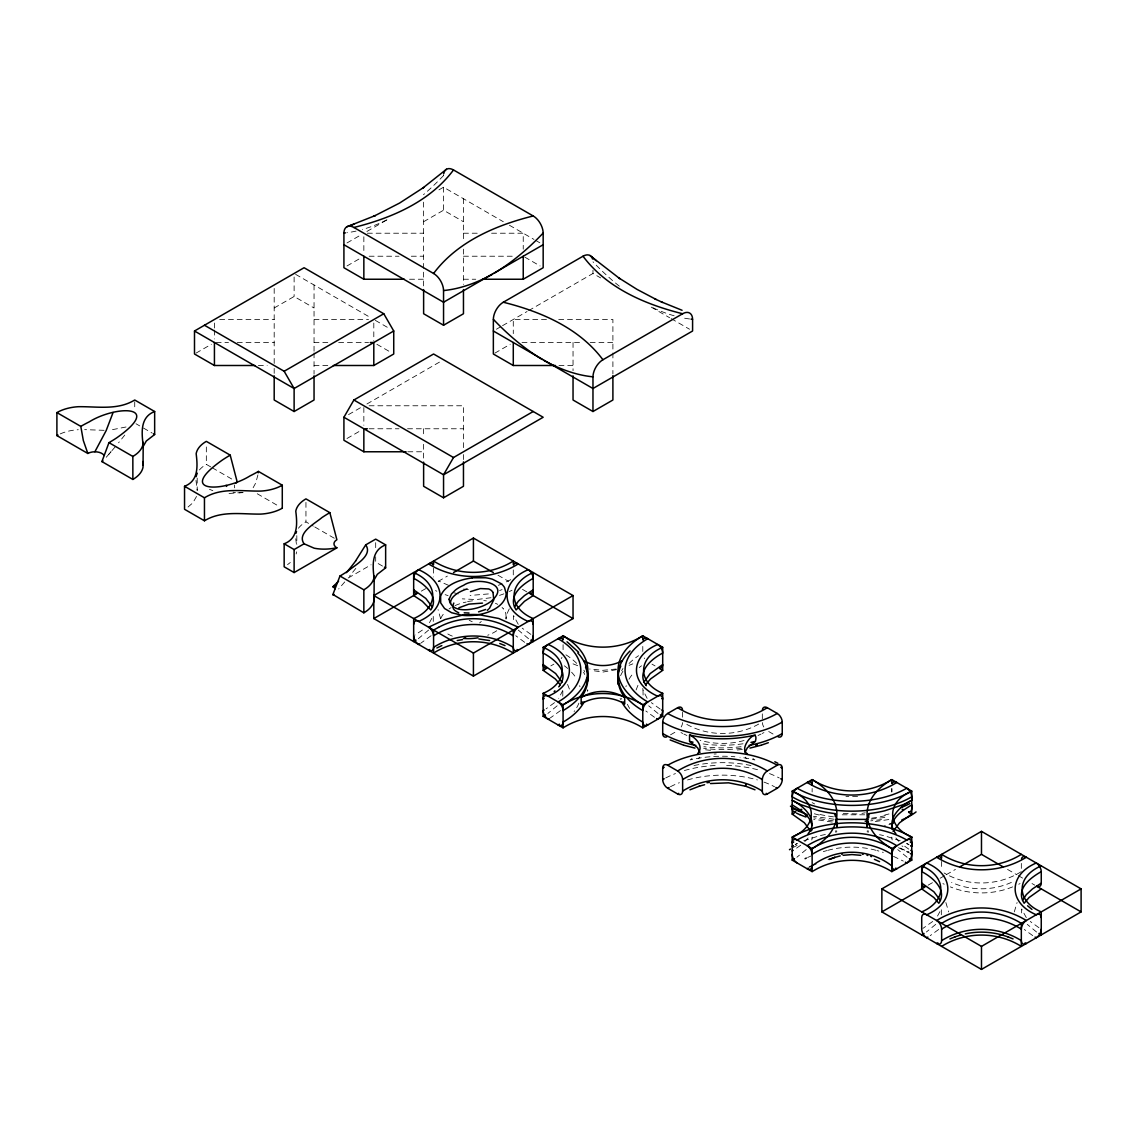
<?xml version="1.0" encoding="UTF-8"?>
<svg xmlns="http://www.w3.org/2000/svg" width="1138" height="1138" viewBox="0 0 1138 1138"><rect width="100%" height="100%" fill="white"/><g stroke="black" fill="none" stroke-linecap="round" stroke-linejoin="round"><path stroke-width="0.75" stroke-dasharray="5 3.75" d="M891.822 791.877L891.822 788.805M440.619 618.716L438.059 609.641M1014.285 911.894L1017.088 902.548M506.111 617.209L505.869 613.894A30.399 17.554 0 0 0 504.717 610.893L503.295 608.802M433.265 621.448L433.265 615.686L428.599 624.321M562.769 696.214L562.855 690.055M643.013 690.055L643.098 696.214M811.821 840L812.134 837.113M941.325 914.767L941.325 909.006L936.659 917.641M257.913 474.93L255.737 482.953L252.266 489.326M296.15 553.964L296.62 551.859M636.099 689.969L638.333 684.351M562.769 690.467L558.73 698.348M481.289 621.49L479.596 622.97M196.533 496.453L192.863 502.825L187.926 507.135M698.661 758.662L699.5 757.097M509.283 608.816L506.951 613.823L506.239 619.001M808.065 837.938L804.353 842.092M124.782 435.072L118.565 442.81M355.796 568.417L349.394 576.354M115.208 446.836L105.606 458.002M110.144 452.768L111.069 451.686L108.224 455.001M344.743 581.931L338.683 588.972M428.599 630.068L418.329 638.703M557.165 705.802L547.833 713.469M806.216 849.574L796.87 857.255M935.721 924.355L926.375 932.022M431.074 635.729L421.017 643.041M554.533 702.658L546.126 708.803M560.451 710.624L550.308 717.936M938.665 929.462L930.23 935.635M932.705 921.467L922.875 928.423M287.544 564.647L290.304 562.499M800.697 845.25L795.178 849.119M422.369 630.068L414.829 635.104M796.614 843.614L795.178 844.538M692.032 758.505L690.126 759.942A84.539 48.806 0 0 1 734.878 756.756M346.99 242.949L360.789 234.997M366.905 231.455L388.3 219.093A190.942 110.244 -60 0 1 362.368 229.506M438.941 189.861L443.55 187.215L503.309 221.725M196.035 353.121L211.355 344.273M274.187 307.985L294.116 296.492L314.045 307.985M346.99 265.965L360.789 257.999M423.621 221.725L443.55 210.217L463.465 221.725M348.527 414.616L360.789 407.532M366.92 403.99L440.477 361.528M496.424 329.223L501.019 326.578M502.541 325.681L527.065 311.528M528.601 310.646L592.969 273.476L600.622 277.9M346.99 438.5L360.789 430.534M494.888 353.121L510.208 344.273M348.185 578.004L371.102 564.775M421.316 591.134L425.925 588.488M438.173 581.404L447.376 576.098M550.82 665.901L553.893 664.137M670.524 734.821L676.228 731.535M928.11 885.179L932.435 882.69M940.102 878.266L944.696 875.606M946.233 874.724L955.422 869.418M510.791 579.655L503.309 583.339M1021.327 871.623C998.211 886.075 967.67 886.929 944.127 872.974M763.954 732.573L762.232 733.469M758.705 724.081C736.571 736.599 708.377 736.599 686.242 724.081M761.052 734.053L758.064 735.475M512 590.281L509.369 591.532M1020.061 883.6L1018.752 884.226M803.755 840.754L819.189 835.847A84.525 48.792 0 0 1 825.363 834.51M498.33 585.316L502.071 583.837M499.582 590.579L502.071 589.584M629.086 665.346L632.813 663.852M1011.369 882.405C992.592 890.926 970.373 890.926 951.596 882.405M1012.621 886.886C992.862 894.923 970.088 894.923 950.344 886.886M503.864 593.851L499.511 595.402M126.019 426.992L110.073 430.121M616.54 669.656L602.927 672.06L592.044 670.524M823.315 851.608L826.899 850.584M889.034 813.955L884.767 815.021M744.081 740.511C729.757 744.437 714.38 744.366 700.098 740.297M827.795 850.342C843.557 846.06 860.399 846.06 876.16 850.342M242.764 492.484L228.667 493.508M491.019 597.72L476.424 599.57L462.284 598.858M888.821 819.531L871.736 822.063M488.373 593.936L470.108 595.444M467.59 601.518L474.176 600.608M616.213 669.016L602.927 670.325L589.655 669.016M861.935 813.4L865.264 812.802M884.823 817.454L870.911 819.161M881.523 819.573L870.698 820.868M241.925 492.726L243.048 492.569L236.903 493.039L233.048 492.128M742.317 749.444L734.451 750.34M864.709 814.794L839.247 814.794M857.597 796.628L845.947 796.6M856.957 813.94L842.02 813.4M367.361 233.219L423.621 233.219M463.465 233.219L479.283 233.219M491.588 233.219L523.238 233.219L523.238 249.151M369.125 256.221L399.011 256.221M411.316 256.221L423.621 256.221M463.465 256.221L512.683 256.221M409.552 279.237L423.621 279.237M463.465 279.237L475.769 279.237M219.691 319.494L274.187 319.494M314.045 319.494L368.541 319.494M546.482 319.494L513.281 319.494L513.281 333.647M558.715 319.494L612.898 319.494L612.898 351.215M216.177 342.495L228.482 342.495M237.273 342.495L274.187 342.495M314.045 342.495L329.864 342.495M338.655 342.495L368.541 342.495M522.015 342.495L583.182 342.495M590.181 342.495L612.898 342.495M258.369 365.497L267.16 365.497M314.045 365.497L329.864 365.497M558.986 365.497L573.04 365.497M369.096 405.768L463.465 405.768L463.465 447.945M369.096 428.77L399.011 428.77M407.546 428.77L463.465 428.77M407.802 451.772L423.621 451.772M104.07 430.32L84.653 429.638M834.069 819.246L813.485 816.33M833.258 820.868L813.812 817.809M832.219 822.063L813.585 819.218M483.778 600.594L485.073 600.722A26.843 15.505 0 0 1 486.367 600.892M710.496 750.34L702.63 749.444M463.465 589.086L468.443 589.626M819.189 815.021L813.656 813.613M453.507 592.685L458.486 593.936M877.057 850.584L878.849 851.082M448.088 595.629L445.143 594.648M882.405 852.163L883.287 852.462M212.82 490.677L209.477 489.283M448.528 585.316L438.557 581.006M573.04 663.852L578.033 665.83M900.201 840.754L884.767 835.847A84.525 48.792 0 0 0 879.546 834.695M893.472 856.345L903.302 861.082M901.936 845.961L902.918 846.402M472.213 621.732L471.431 621.391A19.73 11.394 0 0 1 469.197 620.167M898.536 847.71L908.849 852.746M686.883 735.475L683.895 734.053M436.821 591.219L435.498 590.594M944.213 884.226L942.904 883.6M682.715 733.469L680.993 732.573M812.134 802.617L814.623 803.954M509.44 225.253L533.964 239.421M535.5 240.303L540.095 242.949M651.277 307.146L669.642 317.744M671.164 318.626L689.528 329.223M524.774 257.117L540.095 265.965M295.652 274.372L370.746 317.715M375.341 320.375L387.603 327.459M376.877 344.273L390.675 352.225M497.946 575.202L508.672 581.404M522.47 589.37L527.065 592.016M651.974 664.137L655.047 665.901M768.719 731.535L775.846 735.646M1007.543 869.418L1016.732 874.724M1018.268 875.606L1022.863 878.266M1032.01 883.543L1034.855 885.179M135.977 423.734L139.704 425.897M143.445 428.044L152.165 433.08M210.743 466.907L206.334 464.361L206.334 444.887M212.223 467.761L232.849 479.667M257.245 493.75L279.336 506.51M305.951 502.399L305.951 521.873L313.306 526.126M314.785 526.979L336.876 539.725M382.524 566.084L375.682 562.129L375.682 556.823M1038.923 927.698L1030.26 921.467M530.863 634.378L522.2 628.148M660.225 709.102L651.334 702.658M908.778 844.538L907.342 843.614M752.915 758.505L754.892 759.956A84.539 48.806 0 0 0 739.985 757.282M654.506 717.281L645.843 710.994M1032.735 935.635L1024.3 929.462M524.689 642.316L515.77 635.729M908.778 849.119L902.832 844.908M1036.59 932.022L1027.244 924.355M907.086 857.255L897.74 849.574M658.034 713.469L648.688 705.802M528.53 638.703L518.259 630.068M898.864 841.352L895.89 837.938M647.138 698.348L643.098 690.467M1026.305 917.641L1021.64 909.006L1021.64 914.767M518.259 624.321L513.594 615.686L513.594 621.448M945.877 902.548L948.679 911.894M567.577 684.407L569.768 689.998M745.447 757.097L746.286 758.662M296.364 543.708L295.624 537.89M642.942 689.642L642.799 688.405M891.822 837.113L892.135 840M195.992 480.378L197.173 490.222M1021.327 863.415L1021.327 869.987M941.638 861.452L941.638 868.536M891.822 788.449L891.822 791.991M812.134 788.449L812.134 791.991M762.318 713.867L762.318 718.803M682.629 712.232L682.629 717.168M642.785 646.441L642.785 651.747M612.898 352.951L612.898 373.876M592.969 270.19L592.969 273.476M573.04 342.495L573.04 370.675M563.082 644.663L563.082 651.747M513.281 569.896L513.281 578.303M463.465 198.709L463.465 242.422M463.465 249.151L463.465 284.415M463.465 454.56L463.465 461.53M443.55 187.215L443.55 210.217M433.578 568.132L433.578 576.98M423.621 202.166L423.621 287.857M423.621 428.77L423.621 437.39M423.621 444.304L423.621 459.823M375.682 542.67L375.682 549.739M373.805 323.036L373.805 340.731M363.847 236.761L363.847 252.693M363.847 407.532L363.847 425.228M314.045 284.984L314.045 351.343M314.045 352.851L314.045 374.132M296.819 535.628L296.819 544.476M294.116 277.018L294.116 296.492M274.187 288.44L274.187 366.649M274.187 368.385L274.187 374.132M214.428 323.036L214.428 328.341M214.428 330.105L214.428 338.953M197.201 478.116L197.201 490.506M134.725 401.785L134.725 408.855M234.727 487.861A9.958 5.747 0 0 1 234.613 484.973M199.449 469.937A35.207 20.328 0 0 1 206.334 464.361M298.441 528.245A35.207 20.328 0 0 1 305.951 521.873M60.243 433.905A35.207 20.328 0 0 1 78.28 429.709M619.342 286.179A190.942 110.244 60 0 1 593.026 261.854M689.585 318.967A190.942 110.244 60 0 1 681.989 317.701M674.137 315.767A190.942 110.244 60 0 1 651.235 306.933M443.55 175.707A14.083 8.137 60 0 1 443.578 174.697M443.493 175.593A190.942 110.244 -60 0 1 423.492 194.669M356.08 231.099A190.942 110.244 -60 0 1 346.934 232.707M440.747 618.645A39.645 22.888 0 0 1 445.456 611.846M448.998 608.972A39.645 22.888 0 0 1 451.089 607.635M455.001 605.615A39.645 22.888 0 0 1 466.139 602.073M495.4 603.268A24.865 14.353 0 0 1 497.719 604.378M502.071 607.479A24.865 14.353 0 0 1 503.281 608.802M505.926 617.194A38.891 22.461 0 0 1 505.699 618.844M496.737 630.736A38.891 22.461 0 0 1 487.718 635.246M452.327 636.114A27.81 16.06 0 0 1 446.452 633.126M621.661 699.102A84.539 48.806 0 0 1 621.362 698.533M621.661 670.766A84.539 48.806 0 0 1 622.97 668.49M583.894 670.197A84.539 48.806 0 0 1 584.776 671.918M578.886 703.17A77.455 44.709 0 0 1 574.093 711.52M564.363 665.801A77.455 44.709 0 0 1 567.691 668.461M571.589 672.202A77.455 44.709 0 0 1 576.226 678.205M579.64 685.659A77.455 44.709 0 0 1 579.939 686.74M561.973 657.337A7.041 4.068 -60 0 1 561.247 658.603M565.927 654.805A84.482 48.778 0 0 1 577.805 664.535M583.524 672.217A84.482 48.778 0 0 1 584.747 674.521M620.594 699.486A84.482 48.778 0 0 1 620.11 698.319M620.594 675.688A84.482 48.778 0 0 1 623.012 671.079M629.058 663.482A84.482 48.778 0 0 1 638.574 655.701M644.62 658.603A7.041 4.068 60 0 1 644.236 657.977M629.641 708.462A77.455 44.709 0 0 1 627.422 704.237M625.928 686.74A77.455 44.709 0 0 1 626.227 685.659M629.015 679.244A77.455 44.709 0 0 1 633.397 673.17M639.243 667.551A77.455 44.709 0 0 1 641.505 665.801M743.014 743.783A84.539 48.806 0 0 1 700.937 743.626M693.995 765.518A84.539 48.806 0 0 1 750.952 765.518M670.438 786.728A77.455 44.709 0 0 1 679.386 782.702M687.551 779.943A77.455 44.709 0 0 1 757.396 779.943M763.982 782.105A77.455 44.709 0 0 1 774.509 786.728M665.716 777.965A84.482 48.778 0 0 1 675.474 773.57M684.379 770.554A84.482 48.778 0 0 1 718.306 765.376M726.641 765.376A84.482 48.778 0 0 1 760.568 770.554M769.487 773.57A84.482 48.778 0 0 1 779.245 777.965M714.152 754.053A84.482 48.778 0 0 1 716.229 753.953M741.066 746.684A84.482 48.778 0 0 1 703.881 746.684M741.364 748.221A77.455 44.709 0 0 1 703.583 748.221M763.783 726.997A7.041 4.068 60 0 1 762.346 722.616M682.601 722.616A7.041 4.068 -60 0 1 681.164 726.997M833.5 816.842A84.468 45.307 0.5 0 1 819.673 814.41M795.391 844.581A84.525 48.792 0 0 1 797.61 843.471M906.332 843.471A84.525 48.792 0 0 1 909.091 844.865M792.645 847.767A83.984 45.164 -3.7 0 1 798.378 844.752M836.786 830.953A84.383 48.792 -3.6 0 1 836.629 832.163M835.975 830.47A84.539 48.806 0 0 1 835.463 832.248M885.25 815.662A84.468 46.729 -0.1 0 1 871.039 818.236M900.186 848.095A83.984 40.755 6.9 0 1 906.204 850.897M867.327 832.163A84.383 48.536 3.5 0 1 867.17 830.953M868.493 832.248A84.539 48.806 0 0 1 867.981 830.47M807.639 857.497A82.548 28.663 -14.8 0 1 815.548 854.14M811.878 865.805A75.392 25.306 -15.4 0 1 819.232 862.675M827.966 859.403A75.392 25.306 -15.4 0 1 829.218 858.977M894.312 822.49A82.548 61.011 20.8 0 1 888.266 823.926M893.743 823.243A75.392 56.118 22 0 1 884.582 825.591M587.749 689.984L587.621 691.193A84.482 48.778 0 0 0 587.734 689.984"/><path stroke-width="1.5" d="M895.691 868.109L896.801 868.749A7.041 4.068 -60 0 1 891.822 865.876L891.822 854.368A7.041 4.068 -60 0 1 896.801 845.747C869.859 828.962 834.111 829.005 807.155 845.747A7.041 4.068 60 0 1 812.134 854.368C836.06 839.261 867.896 839.204 891.822 854.368M905.407 862.22L906.773 863.002A7.041 4.068 -60 0 0 911.751 854.368L911.751 850.925L910.741 850.328M793.698 842.049A84.482 48.778 0 0 0 792.219 842.874A7.041 4.068 60 0 1 797.183 840A77.455 44.709 0 0 1 906.758 840A7.041 4.068 -60 0 1 911.751 842.874L911.751 846.316L910.741 845.733A84.525 48.792 0 0 1 911.723 846.316M895.89 833.699C884.539 820.569 900.03 805.889 911.751 800.313L911.751 796.856A7.041 4.068 60 0 0 906.773 788.236M56.914 412.596A35.207 20.328 0 0 1 78.28 406.707C97.171 406.394 117.627 410.519 134.725 400.007L154.654 411.515C140.387 416.921 141.567 431.999 143.032 444.105A35.207 20.328 0 0 1 132.847 456.438L132.862 479.454L101.922 461.587L108.963 442.654A156.717 90.485 0 0 0 116.83 437.774C164.228 404.36 115.479 405.498 89.262 421.842A156.717 90.485 0 0 0 80.798 426.38L56.9 412.596L56.9 435.598L87.839 453.465A9.958 5.747 0 0 1 104.141 455.413M143.217 442.284L143.032 467.106A35.207 20.328 0 0 1 132.847 479.454M374.018 577.464C372.553 565.358 371.386 550.28 385.64 544.874L375.682 539.128L365.711 544.874L355.639 560.906M374.018 600.466L374.203 575.643M282.281 508.217L282.281 485.201L258.397 471.416L258.226 472.839M811.977 829.431L811.821 830.256M333.078 594.036L339.963 576.013A156.717 90.485 0 0 0 347.83 571.134C354.658 565.273 373.335 555.444 365.711 544.874M332.993 594.534L363.847 612.813A35.207 20.328 0 0 0 374.032 600.48M113.089 412.497L106.147 430.619L94.881 451.772M744.949 752.389L747.438 747.666L755.404 741.393C759.515 724.806 737.011 748.335 747.438 753.797M415.996 640.139L413.663 641.576L413.663 618.56C439.112 607.806 439.112 583.325 413.663 572.556L413.663 595.558L422.369 601.305L430.776 609.94C439.709 596.653 424.488 583.879 413.663 578.303A7.041 4.068 -60 0 1 418.642 569.683C447.092 582.315 447.305 609.029 418.642 621.448A7.041 4.068 60 0 0 413.663 624.321M921.709 911.894C947.157 901.125 947.157 876.644 921.709 865.876L921.709 888.878L933.857 897.512L938.836 903.259C947.755 889.973 932.548 877.199 921.709 871.623A7.041 4.068 -60 0 1 926.688 863.002C954.853 874.88 954.853 902.889 926.688 914.767A7.041 4.068 60 0 0 921.709 917.641L921.709 929.149A7.041 4.068 60 0 0 926.688 937.769L927.883 937.072M142.648 447.362L146.318 440.975L154.654 434.517L154.654 411.515M373.648 580.721L377.318 574.334L385.64 567.876L385.64 544.874M643.838 682.259L650.182 673.554L662.7 664.578A7.041 4.068 60 0 1 659.556 668.106M561.077 683.383C568.331 670.069 553.509 658.703 543.167 653.07A7.041 4.068 -60 0 1 548.146 644.449C576.383 656.754 576.539 684.151 548.146 696.214A7.041 4.068 60 0 0 543.167 699.088L544.163 698.504M530.863 640.139L533.196 641.576L533.196 618.56C507.747 607.806 507.747 583.325 533.196 572.556L533.196 595.558L524.49 601.305L516.083 609.94L514.518 607.066L518.259 601.305L524.49 595.558L533.196 589.811A7.041 4.068 60 0 1 529.583 593.254M893.074 831.366L899.603 822.746L911.751 814.111L911.751 791.109L891.822 779.601C867.867 794.694 836.089 794.694 812.134 779.601L792.204 791.109L792.204 814.111L804.353 822.746L810.882 831.366M1041.256 888.878L1029.108 897.512L1024.129 903.259L1022.578 900.386L1026.305 894.639L1032.536 888.878L1041.256 883.131L1041.256 871.623A7.041 4.068 60 0 0 1036.277 863.002C1008.112 874.88 1008.112 902.889 1036.277 914.767A7.041 4.068 -60 0 1 1041.256 917.641M343.918 417.262L353.89 400.007L433.578 354.003L543.167 417.262L443.55 474.774L343.918 417.262L343.918 440.278L363.847 451.772L406.038 451.772M533.196 411.515L453.507 457.519L443.55 474.774L443.55 497.79L423.621 486.282L423.621 462.128M453.792 603.04L452.639 606.269L453.521 609.001A11.807 5.32 12.9 0 0 458.23 612.529L458.756 612.841M560.38 684.55L559.597 685.702M697.509 753.797C704.28 746.812 696.243 738.021 689.543 734.949L689.543 741.393L697.509 747.666L699.998 752.389M482.811 279.237L523.238 279.237L543.167 267.729L543.167 233.219A14.083 8.137 60 0 0 533.196 215.964L453.507 169.96C429.751 201.753 391.358 218.169 353.89 227.472A14.083 8.137 60 0 0 343.918 233.219L343.918 267.729L363.847 279.237L404.289 279.237M423.621 289.578L423.621 313.747L443.55 325.24L443.55 290.731A14.083 8.137 60 0 0 433.578 273.476C457.334 241.683 495.741 225.267 533.196 215.964M645.587 684.706L650.566 678.959L662.7 670.325L662.7 647.323L642.785 635.815C618.83 650.908 587.037 650.908 563.082 635.815L543.167 647.323L543.167 670.325L555.301 678.959L560.28 684.706M559.313 686.086L558.73 686.84M808.065 833.699C819.417 820.569 803.926 805.889 792.204 800.313A84.525 48.792 0 0 0 801.067 804.751L819.189 810.782A84.525 48.792 0 0 0 835.221 813.627L835.207 816.387M489.454 608.332L493.75 599.911L493.024 592.457M554.917 690.809L554.135 691.491M446.466 169.263L422.539 188.268L423.749 187.429L399.566 203.076L373.933 216.192L375.27 215.566L348.441 226.192M282.281 508.202A35.207 20.328 0 0 1 260.915 514.091C242.024 514.404 221.554 510.293 204.456 520.791L184.541 509.283L184.541 486.282C198.794 480.876 197.614 465.798 196.163 453.692A35.207 20.328 0 0 1 206.334 441.359L230.217 455.143L237.259 482.213A9.958 5.747 0 0 0 235.964 483.138M284.159 543.793C298.412 538.388 297.246 523.309 295.78 511.204A35.207 20.328 0 0 1 305.951 498.871L329.835 512.655L336.876 539.725A9.958 5.747 0 0 0 336.876 547.862L294.116 572.556L284.159 566.809L284.159 543.793L294.116 549.554L304.074 543.793L314.159 548.189A127.058 73.358 -60 0 0 336.905 547.748M662.7 647.323C637.252 658.091 637.252 682.572 662.7 693.327L662.7 716.343L642.785 727.836C618.83 712.758 587.037 712.758 563.082 727.836L543.167 716.343L543.167 693.327C568.616 682.572 568.616 658.091 543.167 647.323M543.167 716.343L545.5 714.906M792.204 860.129L792.204 837.113C817.653 826.359 817.653 801.877 792.204 791.109A84.525 48.806 0 0 0 911.751 791.109C886.303 801.877 886.303 826.359 911.751 837.113L911.751 860.129L891.822 871.623C867.867 856.544 836.089 856.544 812.134 871.623L792.204 860.129L794.537 858.692M921.709 934.895L924.042 933.459M1041.256 865.876C1015.807 876.644 1015.807 901.125 1041.256 911.894L1041.256 934.895L1038.923 933.459M1041.256 871.623C1031.455 877.242 1017.344 887.27 1022.578 900.386M419.837 643.752L418.642 644.449A7.041 4.068 60 0 1 413.663 635.815M793.214 850.328L792.204 850.925M544.163 709.998L543.167 710.581A7.041 4.068 60 0 0 548.146 719.216L549.227 718.576M254.855 365.497L214.428 365.497L194.498 354.003L194.498 331.002L304.074 267.729L383.776 313.747L393.734 331.002L393.734 354.003L373.805 365.497L333.377 365.497M204.456 325.24L284.159 371.258L383.776 313.747M393.734 331.002L294.116 388.513L194.498 331.002M543.167 244.727L443.55 302.239L343.918 244.727M274.187 375.853L274.187 400.007L294.116 411.515L314.045 400.007L314.045 375.853M443.55 325.24L463.465 313.747L463.465 289.578M555.472 365.497L513.281 365.497L493.351 354.003L493.351 319.494A14.083 8.137 -60 0 1 503.309 302.239L583.012 256.221A14.083 8.137 -60 0 1 592.585 259.037M612.898 375.611L612.898 400.007L592.969 411.515L592.969 377.005A14.083 8.137 -60 0 1 602.927 359.75L682.629 313.747A14.083 8.137 -60 0 1 692.587 319.494L692.587 331.002L592.969 388.513L493.351 331.002M443.55 497.79L463.465 486.282L463.465 461.886M335.127 588.773A9.958 5.747 0 0 0 332.908 586.824L335.966 585.06M373.805 595.558L473.422 538.046L573.04 595.558L573.04 618.56L473.422 676.086L373.805 618.56L373.805 595.558L473.422 653.07L573.04 595.558M373.805 618.56L416.721 593.794M453.507 572.556L473.422 561.048L493.351 572.556M543.167 670.325L546.226 668.561M662.7 693.327L642.785 704.835C618.83 689.756 587.037 689.756 563.082 704.835L543.167 693.327M666.783 736.898A7.041 4.068 -60 0 1 662.7 733.597L662.7 722.089A7.041 4.068 -60 0 1 667.679 713.469L677.651 707.708A7.041 4.068 -60 0 1 682.544 709.586M767.297 793.983A7.041 4.068 -60 0 1 762.318 791.109L762.318 779.601A7.041 4.068 -60 0 1 767.297 770.981L777.268 765.22A7.041 4.068 -60 0 1 782.247 768.107L782.247 779.601A7.041 4.068 -60 0 1 777.268 788.236L767.297 793.983L766.201 793.357M792.204 814.111L795.277 812.347M881.865 888.878L981.482 831.366L1081.1 888.878L1081.1 911.894L981.482 969.405L881.865 911.894L881.865 888.878L981.482 946.389L1081.1 888.878M881.865 911.894L924.781 887.114M960.031 866.758L981.482 854.368L1002.934 866.758M808.265 868.109L807.155 868.749A7.041 4.068 60 0 0 812.134 865.876C835.676 847.725 868.28 847.725 891.822 865.876M778.164 736.898A7.041 4.068 60 0 0 782.247 733.597L782.247 722.089A7.041 4.068 60 0 0 777.268 713.469L767.297 707.708C740.34 724.451 704.593 724.493 677.651 707.708M678.746 793.357L677.651 793.983L667.679 788.236A7.041 4.068 60 0 1 662.7 779.601L662.7 768.107A7.041 4.068 60 0 1 667.679 765.22L677.651 770.981C704.607 754.238 740.354 754.195 767.297 770.981M677.651 793.983A7.041 4.068 60 0 0 682.629 791.109L682.629 779.601C706.556 764.494 738.391 764.494 762.318 779.601M682.629 791.109C706.556 776.002 738.391 776.002 762.318 791.109M429.808 649.514L428.599 650.196A7.041 4.068 60 0 0 433.578 647.323C457.533 632.23 489.326 632.23 513.281 647.323A7.041 4.068 -60 0 0 518.259 650.196L517.036 649.514M937.868 942.833L936.659 943.516A7.041 4.068 60 0 0 941.638 940.642C965.593 925.564 997.372 925.564 1021.327 940.642A7.041 4.068 -60 0 0 1026.305 943.516L1025.096 942.833M1021.327 854.368C997.372 869.46 965.593 869.46 941.638 854.368L941.638 857.91M941.638 923.387C965.593 908.309 997.372 908.309 1021.327 923.387L1021.327 946.389C997.372 931.311 965.593 931.311 941.638 946.389M941.638 929.134C965.593 914.056 997.372 914.056 1021.327 929.134A7.041 4.068 -60 0 1 1026.305 920.514C999.363 903.771 963.601 903.771 936.659 920.514A7.041 4.068 60 0 1 941.638 929.134L941.638 940.642M184.541 486.282L204.456 497.79C221.554 487.277 242.024 491.417 260.915 491.075A35.207 20.328 0 0 0 282.281 485.201M458.842 607.82L468.899 604.122L482.484 603.112M436.864 647.977L441.843 645.602M621.974 660.922C610.21 667.096 595.643 667.096 583.879 660.922M470.463 591.618L480.421 588.559L488.6 588.929A10.768 7.852 -13.2 0 1 492.982 592.471M689.955 789.8L699.586 786.102M902.918 809.26L902.178 809.573M485.642 609.484L478.543 611.86M949.903 938.921L955.138 936.816M829.559 859.346L834.936 857.341L829.104 859.489M346.848 226.775L354.43 224.015M761.436 745.12L768.335 742.716M954.54 937.015L960.628 935.023M760.895 745.29L749.985 748.093M230.217 455.143A156.717 90.485 0 0 0 222.351 460.036C174.953 493.437 223.717 492.299 249.933 475.954A156.717 90.485 0 0 0 258.397 471.416M699.031 786.287L704.621 784.722M834.595 857.469L840.214 855.904M755.333 734.963L754.864 735.077A84.539 48.806 0 0 1 690.126 735.091L690.126 735.091M754.864 741.521L754.864 741.521A84.539 48.806 0 0 1 750.952 742.389M707.011 782.759L709.387 782.347M457.206 640.566L462.512 639.599M965.266 933.885C977.642 931.169 990.657 931.666 1002.834 935.18M841.608 854.225L842.39 854.083M843.13 855.321L851.978 854.553L860.826 855.321M710.439 783.556L728.605 782.83L745.916 786.287M472.242 577.791L485.627 577.791A26.885 15.519 0 0 1 492.484 579.228L501.189 583.694A26.828 15.491 0 0 1 504.518 587.521L506.14 593.41A38.92 22.476 0 0 1 478.799 614.62A34.311 19.815 0 0 1 462.17 615.317L462.184 615.274A47.568 27.454 0 0 1 478.842 614.662L498.771 618.489L518.259 627.194A7.041 4.068 -60 0 0 513.281 635.815C489.326 620.736 457.533 620.736 433.578 635.815A7.041 4.068 60 0 0 428.599 627.194L445.143 619.485L462.042 615.26L451.63 612.728L444.545 608.503L440.705 602.898L440.605 596.34A40.015 23.101 0 0 1 472.298 577.976M867.825 819.388L836.131 819.388M865.15 821.223L866.089 821.181M370.291 342.495L373.805 342.495L373.805 365.497M367.361 428.77L363.847 428.77L363.847 451.772M468.998 613.026L464.19 612.841M478.927 639.001L489.653 640.566M862.348 854.225L863.145 854.382M694.962 748.093L684.052 745.29M690.083 741.521L690.055 741.507A84.539 48.806 0 0 0 693.028 742.189M682.629 313.747C645.161 304.443 606.753 288.028 583.012 256.221M503.309 302.239C540.778 311.542 579.185 327.957 602.927 359.75M866.985 855.264L867.739 855.463M745.589 784.608L746.329 784.822M807.169 814.68L792.204 808.364A7.041 4.068 -60 0 0 795.818 811.807M870.741 856.359L871.48 856.601M1002.322 935.023L1008.424 937.015M683.511 745.12L670.14 739.942M745.376 786.102L754.992 789.8M805.789 815.292L806.543 815.576M682.089 310.29L661.235 301.84M799.943 814.737L805.96 817.027M499.767 643.496L505.016 645.602M1007.827 936.816L1013.062 938.921M801.778 809.573L801.038 809.26M874.397 859.346L879.574 861.665M654.72 298.81L662.586 302.452M796.557 813.158L799.587 814.58M656.142 299.465L636.939 289.337L618.574 277.772L619.854 278.682L591.347 256.619M774.822 761.749L777.866 763.271M910.315 853.557L911.751 854.368M353.89 227.472L433.578 273.476M592.969 411.515L573.04 400.007L573.04 375.853M353.89 400.007L453.507 457.519M530.137 593.794L573.04 618.56M659.642 668.561L662.7 670.325M908.679 812.347L911.751 814.111M1036.661 886.232L1081.1 911.894M153.402 433.806L154.654 434.517M384.402 567.165L385.64 567.876M108.963 442.654L132.862 456.452M339.963 576.013L363.847 589.811L363.847 612.813M792.204 804.907C800.284 809.872 810.199 815.562 812.034 825.719M661.704 698.504L662.7 699.088A7.041 4.068 -60 0 0 657.721 696.214C629.485 683.91 629.314 656.498 657.721 644.449A7.041 4.068 60 0 1 662.7 653.07C651.903 658.689 636.697 671.235 645.488 684.55M661.704 709.998L662.7 710.581A7.041 4.068 -60 0 1 657.721 719.216L656.64 718.576M1035.082 937.072L1036.277 937.769A7.041 4.068 -60 0 0 1041.256 929.149M527.022 643.752L528.217 644.449A7.041 4.068 -60 0 0 533.196 635.815M909.418 858.692L911.751 860.129M660.367 714.906L662.7 716.343M304.074 543.793C296.463 533.224 315.126 523.395 321.969 517.548A156.717 90.485 0 0 1 329.835 512.655M567.037 641.789L578.645 652.287M1027.571 905.777L1031.953 909.404M590.053 255.524L596.227 260.716M646.27 685.702L645.73 684.948M284.159 371.258L294.116 388.513L294.116 411.515M940.386 900.386L933.857 891.751L921.709 883.131A7.041 4.068 -60 0 0 924.853 886.658M432.34 607.066L425.797 598.432L413.663 589.811A7.041 4.068 -60 0 0 417.262 593.254M226.092 485.3L226.675 486.41M87.839 453.465L83.344 440.577L80.798 426.38M562.016 682.259L555.671 673.554L543.167 664.578A7.041 4.068 -60 0 0 546.766 668.02M514.518 607.066C509.298 593.951 523.395 583.922 533.196 578.303A7.041 4.068 60 0 0 528.217 569.683C500.051 581.561 500.051 609.555 528.217 621.448A7.041 4.068 -60 0 1 533.196 624.321M891.922 829.019C891.082 817.198 903.017 810.242 911.751 804.907L911.751 808.364A7.041 4.068 60 0 1 908.608 811.892M374.004 594.889L374.203 598.659M143.004 461.53L143.217 465.286M981.482 831.366L981.482 854.368M981.482 946.389L981.482 969.405M891.822 783.143L891.822 779.601A84.525 48.806 0 0 0 891.822 848.621L891.822 871.623M868.749 817.767L868.749 813.627A84.525 48.792 0 0 0 884.767 810.782L902.918 804.751A84.525 48.792 0 0 0 911.751 800.313M812.134 871.623L812.134 848.621A84.525 48.806 0 0 0 812.134 779.601L812.134 784.907A7.041 4.068 -60 0 0 807.155 782.475C834.097 799.26 869.845 799.217 896.801 782.475A7.041 4.068 60 0 0 892.178 783.442M642.785 639.357L642.785 635.815A84.525 48.806 0 0 0 642.785 704.835L642.785 727.836M563.082 639.357L563.082 635.815A84.525 48.806 0 0 1 563.082 704.835L563.082 727.836M523.238 256.221L523.238 279.237M513.281 342.495L513.281 365.497M513.281 564.59L513.281 561.048C489.326 576.141 457.533 576.141 433.578 561.048L433.578 564.59M473.422 538.046L473.422 561.048M473.422 653.07L473.422 676.086M363.847 256.221L363.847 279.237M294.116 549.554L294.116 572.556M214.428 342.495L214.428 365.497M204.456 497.79L204.456 520.791M196.134 476.694A35.207 20.328 0 0 1 197.301 473.195M295.951 533.324A35.207 20.328 0 0 1 296.534 531.574M374.032 577.464A35.207 20.328 0 0 1 363.833 589.797M333.918 594.278A9.958 5.747 0 0 1 332.908 594.961M355.668 560.934A127.058 73.358 -60 0 1 346.336 572.642M338.583 581.12A127.058 73.358 -60 0 1 332.893 586.739M56.914 435.598A35.207 20.328 0 0 1 57.981 435.015M102.932 460.918A9.958 5.747 0 0 1 101.922 461.587M592.912 376.82A190.942 110.244 60 0 1 544.007 360.476M542.314 359.508A190.942 110.244 60 0 1 493.408 319.365M692.53 319.309A190.942 110.244 60 0 1 691.065 319.152M543.111 233.105A190.942 110.244 -60 0 1 494.205 273.234M492.512 274.215A190.942 110.244 -60 0 1 443.592 290.546M345.454 232.877A190.942 110.244 -60 0 1 343.975 233.034M443.706 173.716A14.083 8.137 60 0 1 453.507 169.96M433.237 564.889A7.041 4.068 -60 0 0 428.599 563.922C455.556 580.664 491.303 580.664 518.259 563.922A7.041 4.068 60 0 0 513.622 564.889M464.973 637.949A47.568 27.454 0 0 1 465.67 637.877M450.591 603.41A30.47 13.713 -6.6 0 1 467.092 588.929M488.671 609.072A26.743 21.209 26 0 1 487.306 610.338M478.031 637.792A34.311 19.801 0 0 1 463.451 638.446M624.449 703.611A84.539 48.806 0 0 1 623.325 701.947M618.034 684.336A84.539 48.806 0 0 1 618.247 681.349M624.449 697.167A84.539 48.806 0 0 1 620.807 666.057M582.542 701.947A84.539 48.806 0 0 1 581.404 703.611M586.924 677.779A84.539 48.806 0 0 1 587.621 681.349M585.558 667.224A84.539 48.806 0 0 1 581.404 697.167M559.412 724.181A77.455 44.709 0 0 1 558.089 724.963A7.041 4.068 60 0 0 563.082 722.089A84.482 48.778 0 0 0 584.164 701.805M586.582 679.215A84.482 48.778 0 0 1 587.194 681.591M577.805 653.027A84.482 48.778 0 0 1 563.068 710.581A7.041 4.068 60 0 0 558.104 701.961A77.455 44.709 0 0 0 558.089 638.703A7.041 4.068 -60 0 1 562.897 640.097M646.455 724.181A77.455 44.709 0 0 0 647.778 724.963A7.041 4.068 -60 0 1 642.785 722.089A84.482 48.778 0 0 1 621.704 701.805M630.096 650.95A84.482 48.778 0 0 0 642.799 710.581A7.041 4.068 -60 0 1 647.764 701.961A77.455 44.709 0 0 1 647.778 638.703A7.041 4.068 60 0 0 642.97 640.097M667.693 788.236A77.455 44.709 0 0 1 669.059 787.482M775.903 787.482A77.455 44.709 0 0 1 777.254 788.236M662.714 779.615A84.482 48.778 0 0 1 664.194 778.776M780.753 778.776A84.482 48.778 0 0 1 782.233 779.615M662.714 768.107A84.482 48.778 0 0 1 664.194 767.282M780.753 767.282A84.482 48.778 0 0 1 782.233 768.107M667.693 765.234A77.455 44.709 0 0 1 777.254 765.234M677.651 770.981A7.041 4.068 60 0 1 682.629 779.601M782.233 733.583A84.482 48.778 0 0 1 749.089 745.404M695.859 745.404A84.482 48.778 0 0 1 662.714 733.583M782.233 722.089A84.482 48.778 0 0 1 662.714 722.089M777.254 713.455A77.455 44.709 0 0 1 667.693 713.455M762.403 709.586A7.041 4.068 60 0 1 767.297 707.708M757.396 744.764A77.455 44.709 0 0 1 755.689 745.248M907.783 851.693A83.984 40.755 6.9 0 1 908.807 852.248M909.859 803.57A83.984 51.58 4 0 1 901.083 807.582M799.303 810.853A83.984 55.15 -8 0 1 790.441 806.159M789.459 849.688A83.984 45.164 -3.7 0 1 790.497 849.048M835.676 819.687A84.383 48.792 -3.6 0 1 836.914 826.757M835.264 813.798A84.539 48.806 0 0 1 836.658 826.899M910.258 842.049A84.482 48.778 0 0 1 911.737 842.874M867.042 826.757A84.383 48.536 3.5 0 1 867.81 821.437M867.298 826.899A84.539 48.806 0 0 1 868.692 813.798M911.737 796.856A84.482 48.778 0 0 1 792.219 796.856A7.041 4.068 -60 0 1 797.183 788.236A77.455 44.709 0 0 0 906.758 788.221M797.183 863.002A7.041 4.068 60 0 1 792.204 854.368M809.488 866.9A75.392 25.306 -15.4 0 1 810.669 866.345M805.092 858.678A82.548 28.663 -14.8 0 1 806.358 858.08M916.062 811.935A82.548 61.011 20.8 0 1 901.808 819.943M941.439 858.649A7.041 4.068 -60 0 0 936.659 857.255C963.601 873.984 999.363 873.984 1026.305 857.255A7.041 4.068 60 0 0 1021.526 858.649M1041.256 883.131A7.041 4.068 60 0 1 1037.173 886.431M449.112 599.185C451.231 614.136 473.109 610.139 483.138 605.871A39.588 22.86 0 0 0 491.303 601.163C512.697 582.699 475.442 576.653 463.721 585.245A39.588 22.86 0 0 0 455.556 589.953L451.445 594.036L449.112 599.185M793.214 845.733L792.204 846.316A84.525 48.792 0 0 1 793.257 845.733M911.751 837.113L891.822 848.621C867.867 833.528 836.089 833.528 812.134 848.621L792.204 837.113A84.525 48.806 0 0 1 911.751 837.113M438.557 627.365L433.578 630.068L433.578 653.07C457.533 637.991 489.326 637.991 513.281 653.07L513.281 630.068C490.976 616.213 461.744 614.705 438.557 627.365M583.879 696.072L581.162 697.509L581.162 703.953C594.306 695.901 611.547 695.901 624.705 703.953L624.705 697.509C612.457 690.112 596.582 689.329 583.879 696.072"/></g></svg>
